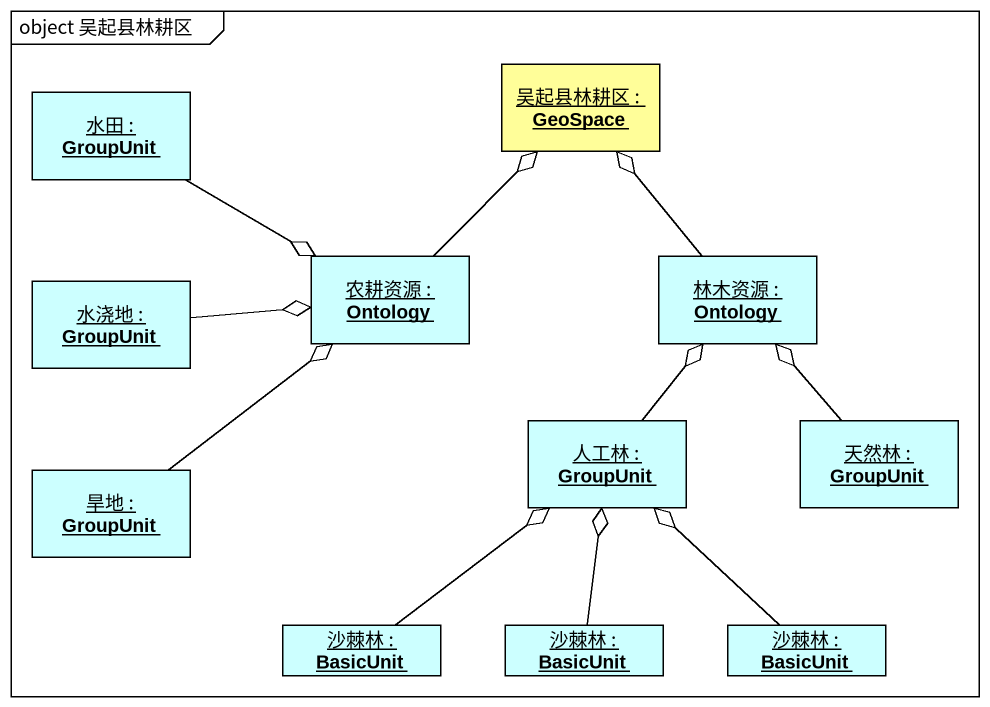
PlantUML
@startuml
mainframe object 吴起县林耕区
hide circle
hide empty members
object "水田 : GroupUnit" as 水田 #CCFFFF
object "吴起县林耕区 : GeoSpace" as 吴起县林耕区 #FFFE99
object "水浇地 : GroupUnit" as 水浇地 #CCFFFF
object "农耕资源 : Ontology" as 农耕资源 #CCFFFF
object "林木资源 : Ontology" as 林木资源 #CCFFFF
object "人工林 : GroupUnit" as 人工林 #CCFFFF
object "天然林 : GroupUnit" as 天然林 #CCFFFF
object "旱地 : GroupUnit" as 旱地 #CCFFFF
object "沙棘林 : BasicUnit" as 沙棘林 #CCFFFF
object "沙棘林 : BasicUnit" as 沙棘林_2 #CCFFFF
object "沙棘林 : BasicUnit" as 沙棘林_3 #CCFFFF
水田 -right-o 农耕资源
水浇地 -right-o 农耕资源
农耕资源 -up-o 吴起县林耕区
林木资源 -up-o 吴起县林耕区
人工林 -up-o 林木资源
天然林 -up-o 林木资源
旱地 -up-o 农耕资源
沙棘林 -up-o 人工林
沙棘林_2 -up-o 人工林
沙棘林_3 -up-o 人工林
@enduml
